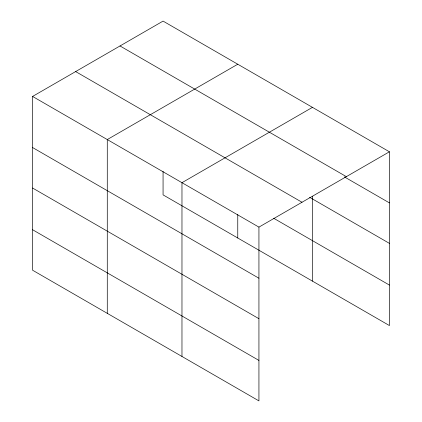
<?xml version="1.0" encoding="UTF-8"?>
<svg xmlns="http://www.w3.org/2000/svg" width="422" height="422" viewBox="0 0 422 422"><rect width="100%" height="100%" fill="white"/><g stroke="black" fill="none" stroke-linecap="round" stroke-linejoin="round"><path stroke-width="0.63" d="M258.934 318.71L258.934 227.12L32.578 96.438L32.578 270.212L258.934 400.9L258.934 318.71L32.578 188.022M163.066 171.374L163.066 194.88L389.422 325.562L389.422 151.788L163.066 21.1L32.578 96.438M237.76 64.228L107.278 139.561L107.278 313.34M312.459 107.352L181.972 182.689L181.972 356.469M258.934 227.12L389.422 151.788M120.006 45.961L346.362 176.649M344.384 176.892L389.422 202.892M309.611 197.296L389.422 243.373M75.638 71.576L301.994 202.259M273.688 218.264L389.422 285.082M32.578 147.542L258.934 278.23M32.578 229.732L258.934 360.42M312.459 196.33L312.459 281.131M237.76 214.497L237.76 238.003"/></g></svg>
